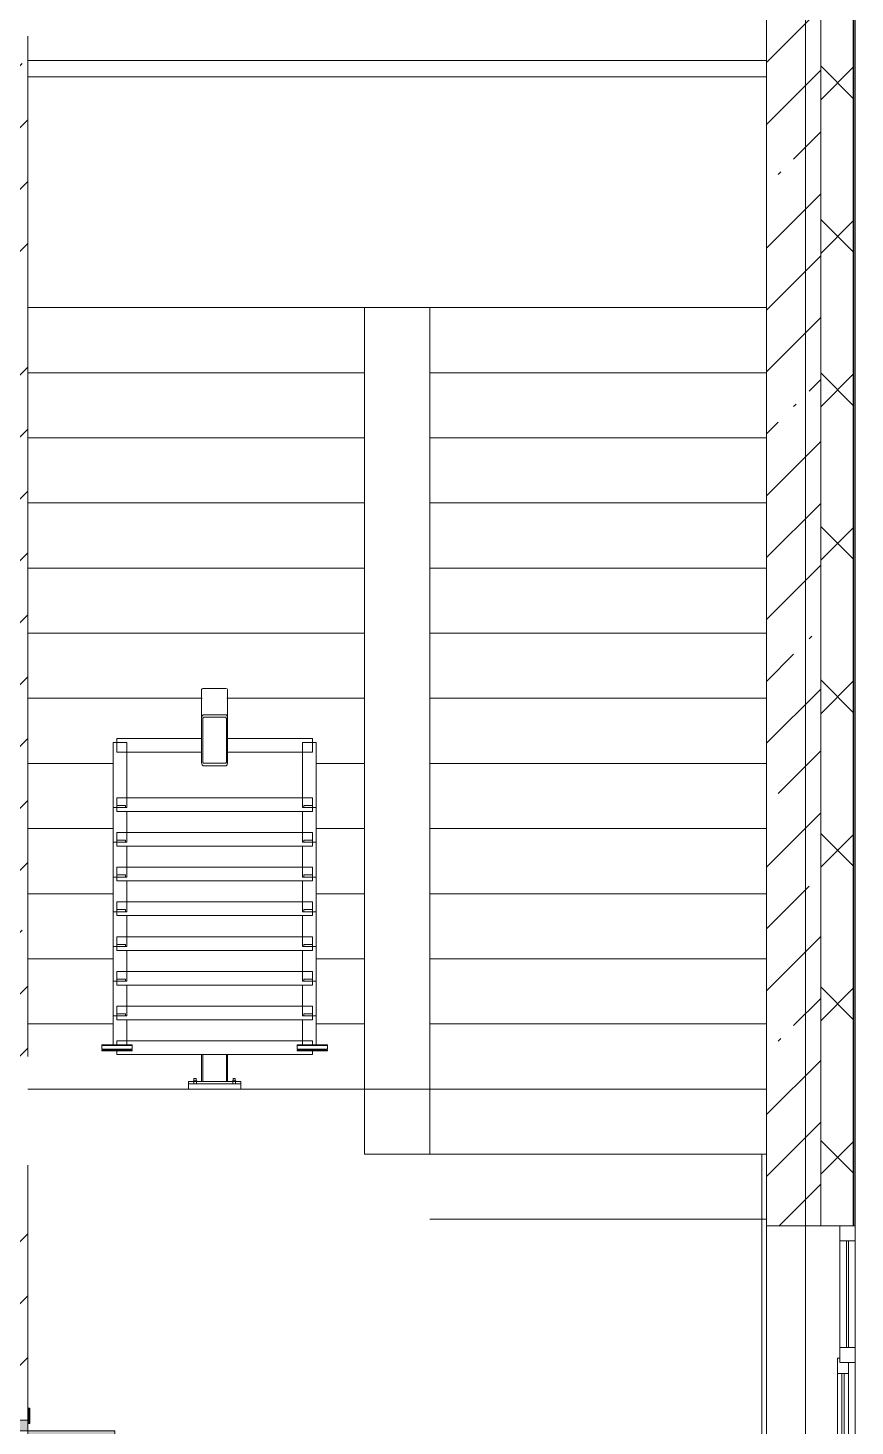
# Model space of a CAD drawing. Header units: millimetres. Extents: x 36059 to 234328, y -8553 to 29000.
# Drawn here: x 228748 to 232556, y 12198 to 18638 of the extents above; entities that cross this region are included whole.
import ezdxf

# ---------------------------------------------------------------- set-up
doc = ezdxf.new("R2010")
doc.units = ezdxf.units.MM
doc.linetypes.add('200_ШТРИХ__ш1_п0_6_', pattern=[800, 500, -300])
for name, color, linetype, lineweight in [('A-DETL-MBND-1', 7, '200_ШТРИХ__ш1_п0_6_', 9), ('A-GENM', 7, 'Continuous', 5), ('A-GLAZ-2', 7, 'Continuous', 5), ('A-WALL', 7, 'Continuous', 9), ('A-WALL-3', 7, 'Continuous', 5), ('I-WALL-4', 7, 'Continuous', 5), ('S-STRS', 7, 'Continuous', 5), ('Оси', 7, 'Continuous', 9)]:
    doc.layers.add(name, color=color, linetype=linetype, lineweight=lineweight)
for name, color, linetype, lineweight, true_color in [('A-DOOR-1', 7, 'Continuous', 5, 0xaaaaaa), ('A-DOOR-2', 7, 'Continuous', 5, 0xe2e2e2), ('A-DOOR-FRAM-1', 7, 'Continuous', 5, 0xe2e2e2), ('A-DOOR-FRAM-2', 7, 'Continuous', 5, 0xaaaaaa), ('A-FLOR-2', 7, 'Continuous', 5, 0xaaaaaa)]:
    doc.layers.add(name, color=color, linetype=linetype, lineweight=lineweight, true_color=true_color)
pattern_1 = [(45, (107317.9, 0), (-285.1231, 285.1231), []), (45, (107603, 0), (-285.1231, 285.1231), [504.031, -100.806, 16.764, -84.042])]

# ---------------------------------------------------------------- blocks, each defined once
blk = doc.blocks.new('110_Дверь_СКБ_2Ст - Д-1_л_Лестничная клетка EIS60 2-32142534-3_10_2_птичка')
at = {"layer": 'A-DOOR-2'}
for points in [[(612.5, 110), (662.5, 110), (662.5, 1010), (612.5, 1010), (612.5, 603.3)], [(-587.5, 110), (-587.5, 510), (-637.5, 510), (-637.5, 110)], [(712.5, -110), (712.5, 30), (697.5, 24.8), (697.5, -110)]]:
    blk.add_hatch(color=256, dxfattribs=at).paths.add_polyline_path(points)
h = blk.add_hatch(color=256, dxfattribs=at)
h.paths.add_polyline_path([(652.5, 30), (712.5, 30), (712.5, 110), (662.5, 110), (662.5, 60), (652.5, 60)])
h.paths.add_polyline_path([(-687.5, 30), (-627.5, 30), (-627.5, 60), (-637.5, 60), (-637.5, 110), (-687.5, 110)])
at = {"layer": 'A-DOOR-FRAM-1'}
for points in [[(-672.5, 110), (-672.5, 118), (-742.5, 118), (-742.5, 110)], [(767.5, 110), (767.5, 118), (697.5, 118), (697.5, 110)], [(-672.5, -110), (-672.5, 30), (-687.5, 24.8), (-687.5, -110)], [(-672.5, -118), (-672.5, -110), (-742.5, -110), (-742.5, -118)], [(767.5, -118), (767.5, -110), (697.5, -110), (697.5, -118)]]:
    blk.add_hatch(color=256, dxfattribs=at).paths.add_polyline_path(points)
at = {"layer": 'A-DOOR-1'}
for p, q in [((662.5, 1010), (612.5, 1010)), ((612.5, 1010), (612.5, 110)), ((662.5, 110), (662.5, 1010)), ((-637.5, 510), (-637.5, 110)), ((-587.5, 510), (-637.5, 510)), ((-587.5, 110), (-587.5, 510)), ((-637.5, 110), (-587.5, 110)), ((612.5, 110), (662.5, 110))]:
    blk.add_line(p, q, dxfattribs=at)
for centre, radius, start, end in [((662.5, 110), 900, 90, 180), ((-637.5, 110), 400, 360, 90)]:
    blk.add_arc(centre, radius, start, end, dxfattribs=at)
at = {"layer": 'A-DOOR-FRAM-2'}
for p, q in [((-672.5, 118), (-742.5, 118)), ((-742.5, 118), (-742.5, 110)), ((-742.5, 110), (-672.5, 110)), ((-637.5, 110), (-687.5, 110)), ((-687.5, 110), (-687.5, 30)), ((-672.5, 110), (-672.5, 118)), ((-637.5, 60), (-637.5, 110)), ((662.5, 110), (662.5, 60)), ((712.5, 110), (662.5, 110)), ((767.5, 118), (697.5, 118)), ((697.5, 118), (697.5, 110)), ((697.5, 110), (767.5, 110)), ((712.5, 30), (712.5, 110)), ((767.5, 110), (767.5, 118)), ((-687.5, 30), (-627.5, 30)), ((-672.5, 30), (-687.5, 30)), ((-687.5, 30), (-687.5, -110)), ((-672.5, -110), (-672.5, 30)), ((-627.5, 60), (-637.5, 60)), ((-627.5, 30), (-627.5, 60)), ((662.5, 60), (652.5, 60)), ((652.5, 60), (652.5, 30)), ((652.5, 30), (712.5, 30)), ((712.5, 30), (697.5, 30)), ((697.5, 30), (697.5, -110)), ((712.5, -110), (712.5, 30)), ((-672.5, -110), (-742.5, -110)), ((-742.5, -110), (-742.5, -118)), ((-742.5, -118), (-672.5, -118)), ((-687.5, -110), (-672.5, -110)), ((-672.5, -118), (-672.5, -110)), ((697.5, -110), (712.5, -110)), ((767.5, -110), (697.5, -110)), ((697.5, -110), (697.5, -118)), ((697.5, -118), (767.5, -118)), ((767.5, -118), (767.5, -110))]:
    blk.add_line(p, q, dxfattribs=at)
blk = doc.blocks.new('120_Окно_СКБ_2Ст_Фрамуга сверху - 120_Окно_СКБ_2Ст_2300х2500_h_ ДОО 2-24160916-3_10_2_птичка')
at = {"layer": 'A-GLAZ-2'}
for p, q in [((-1150, 13), (-1150, 83)), ((-1150, 83), (-1080, 83)), ((1150, 83), (-1150, 83)), ((-1080, 83), (-1080, 13)), ((-1080, 83), (1080, 83)), ((-590, 13), (-590, 83)), ((-590, 83), (-520, 83)), ((-520, 83), (-520, 13)), ((1080, 13), (1080, 83)), ((1080, 83), (1150, 83)), ((1150, 83), (1150, 13)), ((-1080, 13), (-1150, 13)), ((-1150, 13), (-540, 13)), ((-590, 53), (-1080, 53)), ((-590, 43), (-1080, 43)), ((-1080, 13), (-540, 13)), ((-520, 13), (-590, 13)), ((-520, 13), (-540, 13)), ((-540, 13), (-540, 3)), ((-540, 3), (1100, 3)), ((1100, 3), (-540, 3)), ((1080, 53), (-520, 53)), ((-520, 53), (-520, 13)), ((-470, 3), (-470, 53)), ((-470, 33), (1030, 33)), ((1030, 23), (-470, 23)), ((1030, 3), (1030, 53)), ((1080, 13), (1080, 53)), ((1150, 13), (1080, 13)), ((1100, 13), (1080, 13)), ((1100, 13), (1150, 13)), ((1100, 3), (1100, 13))]:
    blk.add_line(p, q, dxfattribs=at)
blk = doc.blocks.new('Анкер клиновой - Анкер клиновой МКТ В 10-10-16_85-22193208-3_10_2_птичка')
at = {"layer": 'A-DETL-MBND-1'}
for p, q in [((122191.4, 13788), (122191.4, 13784)), ((122207.4, 13788), (122191.4, 13788)), ((122191.4, 13788), (122207.4, 13788)), ((122194.4, 13798), (122194.4, 13784)), ((122204.4, 13798), (122194.4, 13798)), ((122194.4, 13798), (122204.4, 13798)), ((122204.4, 13784), (122204.4, 13798)), ((122207.4, 13784), (122207.4, 13788))]:
    blk.add_line(p, q, dxfattribs=at)
blk = doc.blocks.new('ОМ_Полоса_Трапеция прямоугольная_Прокат_ГОСТ 103-2006 - ОМ_Полоса_Трапеция прямоугольная_Прокат_ГОСТ 103-2006-21111644-3_10_2_птичка')
at = {"layer": 'A-GENM'}
for p, q in [((122699.4, 15046.5), (122699.4, 15056.5)), ((122699.4, 15056.5), (122739.4, 15056.5)), ((122739.4, 15046.5), (122699.4, 15046.5)), ((122739.4, 15056.5), (122739.4, 15046.5))]:
    blk.add_line(p, q, dxfattribs=at)
blk = doc.blocks.new('ОМ_Полоса_Трапеция прямоугольная_Прокат_ГОСТ 103-2006 - ОМ_Полоса_Трапеция прямоугольная_Прокат_ГОСТ 103-2006-V122-3_10_2_птичка')
at = {"layer": 'A-GENM'}
for p, q in [((122699.4, 14416.5), (122699.4, 14406.5)), ((122739.4, 14416.5), (122699.4, 14416.5)), ((122699.4, 14406.5), (122739.4, 14406.5)), ((122739.4, 14406.5), (122739.4, 14416.5))]:
    blk.add_line(p, q, dxfattribs=at)
blk = doc.blocks.new('ОМ_Полоса_Трапеция прямоугольная_Прокат_ГОСТ 103-2006 - ОМ_Полоса_Трапеция прямоугольная_Прокат_ГОСТ 103-2006-V123-3_10_2_птичка')
at = {"layer": 'A-GENM'}
for p, q in [((122699.4, 14256.5), (122699.4, 14246.5)), ((122739.4, 14256.5), (122699.4, 14256.5)), ((122699.4, 14246.5), (122739.4, 14246.5)), ((122739.4, 14246.5), (122739.4, 14256.5))]:
    blk.add_line(p, q, dxfattribs=at)
blk = doc.blocks.new('ОМ_Полоса_Трапеция прямоугольная_Прокат_ГОСТ 103-2006 - ОМ_Полоса_Трапеция прямоугольная_Прокат_ГОСТ 103-2006-V124-3_10_2_птичка')
at = {"layer": 'A-GENM'}
for p, q in [((122699.4, 14096.5), (122699.4, 14086.5)), ((122739.4, 14096.5), (122699.4, 14096.5)), ((122699.4, 14086.5), (122739.4, 14086.5)), ((122739.4, 14086.5), (122739.4, 14096.5))]:
    blk.add_line(p, q, dxfattribs=at)
blk = doc.blocks.new('ОМ_Полоса_Прокат_ГОСТ 103-2006 - ОМ_Полоса_Прокат_ГОСТ 103-2006-22193251-3_10_2_птичка')
at = {"layer": 'A-GENM'}
for p, q in [((122809.4, 13929.5), (122669.4, 13929.5)), ((122669.4, 13929.5), (122669.4, 13926.5)), ((122669.4, 13926.5), (122809.4, 13926.5)), ((122809.4, 13926.5), (122809.4, 13929.5))]:
    blk.add_line(p, q, dxfattribs=at)
blk = doc.blocks.new('ОМ_Полоса_Прокат_ГОСТ 103-2006 - ОМ_Полоса_Прокат_ГОСТ 103-2006-22193252-3_10_2_птичка')
at = {"layer": 'A-GENM'}
for p, q in [((122669.4, 13954.2), (122669.4, 13950.8)), ((122809.4, 13954.2), (122669.4, 13954.2)), ((122669.4, 13950.8), (122809.4, 13950.8)), ((122669.4, 13933.9), (122669.4, 13950.8)), ((122809.4, 13933.9), (122669.4, 13933.9)), ((122809.4, 13950.8), (122809.4, 13954.2)), ((122809.4, 13950.8), (122809.4, 13933.9))]:
    blk.add_line(p, q, dxfattribs=at)
blk = doc.blocks.new('ОМ_Полоса_Трапеция прямоугольная_Прокат_ГОСТ 103-2006 - ОМ_Полоса_Трапеция прямоугольная_Прокат_ГОСТ 103-2006-21111686-3_10_2_птичка')
at = {"layer": 'A-GENM'}
for p, q in [((121839.4, 15056.5), (121879.4, 15056.5)), ((121839.4, 15046.5), (121839.4, 15056.5)), ((121879.4, 15046.5), (121839.4, 15046.5)), ((121879.4, 15056.5), (121879.4, 15046.5))]:
    blk.add_line(p, q, dxfattribs=at)
blk = doc.blocks.new('ОМ_Полоса_Трапеция прямоугольная_Прокат_ГОСТ 103-2006 - ОМ_Полоса_Трапеция прямоугольная_Прокат_ГОСТ 103-2006-V125-3_10_2_птичка')
at = {"layer": 'A-GENM'}
for p, q in [((121879.4, 14416.5), (121839.4, 14416.5)), ((121839.4, 14416.5), (121839.4, 14406.5)), ((121839.4, 14406.5), (121879.4, 14406.5)), ((121879.4, 14406.5), (121879.4, 14416.5))]:
    blk.add_line(p, q, dxfattribs=at)
blk = doc.blocks.new('ОМ_Полоса_Трапеция прямоугольная_Прокат_ГОСТ 103-2006 - ОМ_Полоса_Трапеция прямоугольная_Прокат_ГОСТ 103-2006-V126-3_10_2_птичка')
at = {"layer": 'A-GENM'}
for p, q in [((121879.4, 14256.5), (121839.4, 14256.5)), ((121839.4, 14256.5), (121839.4, 14246.5)), ((121839.4, 14246.5), (121879.4, 14246.5)), ((121879.4, 14246.5), (121879.4, 14256.5))]:
    blk.add_line(p, q, dxfattribs=at)
blk = doc.blocks.new('ОМ_Полоса_Трапеция прямоугольная_Прокат_ГОСТ 103-2006 - ОМ_Полоса_Трапеция прямоугольная_Прокат_ГОСТ 103-2006-V127-3_10_2_птичка')
at = {"layer": 'A-GENM'}
for p, q in [((121879.4, 14096.5), (121839.4, 14096.5)), ((121839.4, 14096.5), (121839.4, 14086.5)), ((121839.4, 14086.5), (121879.4, 14086.5)), ((121879.4, 14086.5), (121879.4, 14096.5))]:
    blk.add_line(p, q, dxfattribs=at)
blk = doc.blocks.new('ОМ_Полоса_Прокат_ГОСТ 103-2006 - ОМ_Полоса_Прокат_ГОСТ 103-2006-22193295-3_10_2_птичка')
at = {"layer": 'A-GENM'}
for p, q in [((121909.4, 13929.5), (121769.4, 13929.5)), ((121769.4, 13929.5), (121769.4, 13926.5)), ((121769.4, 13926.5), (121909.4, 13926.5)), ((121909.4, 13926.5), (121909.4, 13929.5))]:
    blk.add_line(p, q, dxfattribs=at)
blk = doc.blocks.new('ОМ_Полоса_Прокат_ГОСТ 103-2006 - ОМ_Полоса_Прокат_ГОСТ 103-2006-22193296-3_10_2_птичка')
at = {"layer": 'A-GENM'}
for p, q in [((121909.4, 13954.2), (121769.4, 13954.2)), ((121769.4, 13954.2), (121769.4, 13950.8)), ((121769.4, 13950.8), (121909.4, 13950.8)), ((121769.4, 13933.9), (121769.4, 13950.8)), ((121909.4, 13933.9), (121769.4, 13933.9)), ((121909.4, 13950.8), (121909.4, 13954.2)), ((121909.4, 13950.8), (121909.4, 13933.9))]:
    blk.add_line(p, q, dxfattribs=at)
blk = doc.blocks.new('ОМ_Нижняя опорная пятка1 - ОМ_Нижняя опорная пятка-21111576-3_10_2_птичка')
at = {"layer": 'A-DETL-MBND-1'}
for p, q in [((-96, -10), (-96, 0)), ((-84, -10), (-84, 0)), ((84, -10), (84, 0)), ((96, -10), (96, 0))]:
    blk.add_line(p, q, dxfattribs=at)
blk = doc.blocks.new('ОМ_Труба_ГОСТ 8639-82 - ОМ_Труба_ГОСТ 8639-82-21111694-3_10_2_птичка')
at = {"layer": 'A-GENM'}
for p, q in [((122229.4, 15590.5), (122229.4, 15456.5)), ((122238.4, 15595.1), (122340.4, 15595.1)), ((122349.4, 15456.5), (122349.4, 15590.5)), ((122238.4, 15474.2), (122340.4, 15474.2)), ((122340.4, 15462.4), (122238.4, 15462.4)), ((122229.4, 15256.4), (122229.4, 15456.5)), ((122235.4, 15456.5), (122235.4, 15256.4)), ((122343.4, 15256.4), (122343.4, 15456.5)), ((122349.4, 15456.5), (122349.4, 15256.4)), ((122238.4, 15250.5), (122340.4, 15250.5)), ((122340.4, 15238.8), (122238.4, 15238.8))]:
    blk.add_line(p, q, dxfattribs=at)
at = {"layer": 'A-GENM', "flags": 128}
for points in [[(122229.4, 15456.5), (122229.6, 15460), (122230.1, 15463.3), (122231, 15466.3), (122232.1, 15469), (122233.4, 15471.2), (122235, 15472.8), (122236.7, 15473.8), (122238.4, 15474.2)], [(122238.4, 15462.4), (122237.9, 15462.3), (122237.3, 15461.9), (122236.8, 15461.4), (122236.3, 15460.7), (122235.9, 15459.8), (122235.7, 15458.8), (122235.5, 15457.7), (122235.4, 15456.5)], [(122340.4, 15474.2), (122342.2, 15473.8), (122343.9, 15472.8), (122345.4, 15471.2), (122346.8, 15469), (122347.9, 15466.3), (122348.8, 15463.3), (122349.3, 15460), (122349.4, 15456.5)], [(122343.4, 15456.5), (122343.4, 15457.7), (122343.2, 15458.8), (122342.9, 15459.8), (122342.6, 15460.7), (122342.1, 15461.4), (122341.6, 15461.9), (122341, 15462.3), (122340.4, 15462.4)], [(122238.4, 15238.8), (122236.7, 15239.1), (122235, 15240.1), (122233.4, 15241.8), (122232.1, 15243.9), (122231, 15246.6), (122230.1, 15249.7), (122229.6, 15253), (122229.4, 15256.4)], [(122235.4, 15256.4), (122235.5, 15255.3), (122235.7, 15254.2), (122235.9, 15253.2), (122236.3, 15252.3), (122236.8, 15251.5), (122237.3, 15251), (122237.9, 15250.7), (122238.4, 15250.5)], [(122349.4, 15256.4), (122349.3, 15253), (122348.8, 15249.7), (122347.9, 15246.6), (122346.8, 15243.9), (122345.4, 15241.8), (122343.9, 15240.1), (122342.2, 15239.1), (122340.4, 15238.8)], [(122340.4, 15250.5), (122341, 15250.7), (122341.6, 15251), (122342.1, 15251.5), (122342.6, 15252.3), (122342.9, 15253.2), (122343.2, 15254.2), (122343.4, 15255.3), (122343.4, 15256.4)]]:
    blk.add_lwpolyline(points, dxfattribs=at)
at = {"layer": 'A-GENM'}
for centre, major_axis, start_param, end_param in [((122238.4, 15590.5), (9, 0), 1.570796, 3.141593), ((122340.4, 15590.5), (9, 0), 0, 1.570796), ((122238.4, 15538.5), (9, 0), 3.141593, 3.665191), ((122340.4, 15538.5), (-9, 0), 2.617994, 3.141593)]:
    blk.add_ellipse(centre, major_axis=major_axis, ratio=0.509802, start_param=start_param, end_param=end_param, dxfattribs=at)
blk = doc.blocks.new('ОМ_Уголок_ГОСТ 8509-93 - ОМ_Уголок_ГОСТ 8509-93-22194532-3_10_2_птичка')
at = {"layer": 'A-GENM'}
for p, q in [((0, 45.2), (0, -17.8)), ((390, 45.2), (0, 45.2)), ((900, 45.2), (510, 45.2)), ((900, -17.8), (900, 45.2)), ((0, -17.8), (390, -17.8)), ((510, -17.8), (900, -17.8))]:
    blk.add_line(p, q, dxfattribs=at)
blk = doc.blocks.new('ОМ_Уголок_ГОСТ 8509-93 - ОМ_Уголок_ГОСТ 8509-93-V128-3_10_2_птичка')
at = {"layer": 'A-GENM'}
for p, q in [((0, 45.2), (0, -17.8)), ((900, 45.2), (0, 45.2)), ((900, -17.8), (900, 45.2)), ((0, -17.8), (900, -17.8))]:
    blk.add_line(p, q, dxfattribs=at)
blk = doc.blocks.new('ОМ_Уголок_ГОСТ 8509-93 - ОМ_Уголок_ГОСТ 8509-93-22194533-3_10_2_птичка')
at = {"layer": 'A-GENM'}
for p, q in [((0, 45.2), (0, -17.8)), ((300, 45.2), (0, 45.2)), ((300, -17.8), (300, 45.2)), ((0, -17.8), (300, -17.8))]:
    blk.add_line(p, q, dxfattribs=at)
blk = doc.blocks.new('ОМ_Уголок_ГОСТ 8509-93 - ОМ_Уголок_ГОСТ 8509-93-V129-3_10_2_птичка')
at = {"layer": 'A-GENM'}
for p, q in [((0, 45.2), (0, -17.8)), ((142.2, 45.2), (0, 45.2)), ((0, -17.8), (160, -17.8))]:
    blk.add_line(p, q, dxfattribs=at)
blk = doc.blocks.new('ОМ_Уголок_ГОСТ 8509-93 - ОМ_Уголок_ГОСТ 8509-93-V130-3_10_2_птичка')
at = {"layer": 'A-GENM'}
for p, q in [((300, 45.2), (157.8, 45.2)), ((300, -17.8), (300, 45.2)), ((140, -17.8), (300, -17.8))]:
    blk.add_line(p, q, dxfattribs=at)
blk = doc.blocks.new('ОМ_Уголок_ГОСТ 8509-93 - ОМ_Уголок_ГОСТ 8509-93-V131-3_10_2_птичка')
at = {"layer": 'A-GENM'}
for p, q in [((0, 45.2), (0, 27.8)), ((900, 45.2), (0, 45.2)), ((0, 7.4), (0, -17.8)), ((900, 27.8), (900, 45.2)), ((900, -17.8), (900, 7.4)), ((0, -17.8), (900, -17.8))]:
    blk.add_line(p, q, dxfattribs=at)
blk = doc.blocks.new('ОМ_Уголок_ГОСТ 8509-93 - ОМ_Уголок_ГОСТ 8509-93-V132-3_10_2_птичка')
at = {"layer": 'A-GENM'}
for p, q in [((0, 45.2), (0, -17.8)), ((7.4, 45.2), (0, 45.2)), ((142.2, 45.2), (27.8, 45.2)), ((0, -17.8), (7.4, -17.8)), ((27.8, -17.8), (160, -17.8))]:
    blk.add_line(p, q, dxfattribs=at)
blk = doc.blocks.new('ОМ_Уголок_ГОСТ 8509-93 - ОМ_Уголок_ГОСТ 8509-93-V133-3_10_2_птичка')
at = {"layer": 'A-GENM'}
for p, q in [((272.2, 45.2), (157.8, 45.2)), ((300, 45.2), (292.6, 45.2)), ((300, -17.8), (300, 45.2)), ((140, -17.8), (272.2, -17.8)), ((292.6, -17.8), (300, -17.8))]:
    blk.add_line(p, q, dxfattribs=at)
blk = doc.blocks.new('ОМ_Труба_ГОСТ 8639-82 - ОМ_Труба_ГОСТ 8639-82-21111710-3_10_2_птичка')
at = {"layer": 'A-DETL-MBND-1'}
for p, q in [((122229.4, 13908.7), (122229.4, 13784)), ((122235.4, 13908.7), (122235.4, 13784)), ((122343.4, 13908.7), (122343.4, 13784)), ((122349.4, 13784), (122349.4, 13908.7))]:
    blk.add_line(p, q, dxfattribs=at)
blk = doc.blocks.new('ОМ_Уголок_ГОСТ 8510-86 - ОМ_Уголок_ГОСТ 8510-86-21111720-3_10_2_птичка')
at = {"layer": 'A-DETL-MBND-1'}
for p, q in [((0, 34), (0, 0)), ((0, 10), (240, 10)), ((0, 0), (240, 0)), ((240, 0), (240, 34))]:
    blk.add_line(p, q, dxfattribs=at)
blk = doc.blocks.new('Зашивка приборов отопления41 - Зашивка приборов отопления-33325756-3_10_2_птичка')
at = {"layer": 'A-WALL-3'}
for p, q in [((121290.8, 18669.6), (124690.8, 18669.6)), ((124690.8, 18669.6), (121290.8, 18669.6)), ((121290.8, 18594.6), (124690.8, 18594.6))]:
    blk.add_line(p, q, dxfattribs=at)

msp = doc.modelspace()

# ---------------------------------------------------------------- hatches: boundary and pattern name
at = {"layer": 'A-WALL-3'}
h = msp.add_hatch(dxfattribs=at)
h.set_pattern_fill('FP_109', color=256, style=0, pattern_type=2)
h.set_pattern_definition([(45, (107317.9, 0), (-353.5534, 353.5534), []), (135, (107317.9, 0), (-353.5534, -353.5534), [])])
h.paths.add_polyline_path([(232397.9, -250), (232547.9, -250), (232547.9, 7700), (232397.9, 7700), (232397.9, -100)])
h.paths.add_polyline_path([(232547.9, 8900), (232547.9, 10820), (232397.9, 10820), (232397.9, 8900)])
h.paths.add_polyline_path([(232547.9, 13120), (232547.9, 21400), (232397.9, 21400), (232397.9, 13120)])
at = {"layer": 'I-WALL-4'}
h = msp.add_hatch(dxfattribs=at)
h.set_pattern_fill('FP_105', color=256, style=0, pattern_type=2)
h.set_pattern_definition(pattern_1)
h.paths.add_polyline_path([(232147.9, 10600), (232397.9, 10600), (232397.9, 10820), (232147.9, 10820), (232147.9, 10642.6)])
h.paths.add_polyline_path([(232397.9, 13120), (232397.9, 21400), (232147.9, 21400), (232147.9, 13120)])
h = msp.add_hatch(dxfattribs=at)
h.set_pattern_fill('FP_105', color=256, style=0, pattern_type=2)
h.set_pattern_definition(pattern_1)
h.paths.add_polyline_path([(228527.9, 10380), (228747.9, 10380), (228747.9, 10825), (228527.9, 10825), (228527.9, 10400)])
h.paths.add_polyline_path([(228697.9, 12225), (228747.9, 12225), (228747.9, 13400), (228527.9, 13400), (228527.9, 12225), (228667.9, 12225)])
h.paths.add_polyline_path([(228527.9, 13900), (228747.9, 13900), (228747.9, 18600), (228527.9, 18600), (228527.9, 14691.7)])
h.paths.add_polyline_path([(228747.5, 19100), (228747.9, 19100), (228747.9, 19110), (228527.9, 19110), (228527.9, 19100)])

# ---------------------------------------------------------------- linework, layer by layer
at = {"layer": 'A-FLOR-2'}
for p, q in [((230597.9, 13750), (228747.9, 13750)), ((230297.9, 13450), (230297.9, 13750)), ((230597.9, 13450), (230597.9, 13750)), ((232126.9, 13450), (230297.9, 13450)), ((232126.9, 10600), (232126.9, 13450)), ((232147.9, 13150), (232126.9, 13150))]:
    msp.add_line(p, q, dxfattribs=at)
at = {"layer": 'A-WALL'}
for p, q in [((232547.9, 13120), (232547.9, 21550)), ((232550.9, 13120), (232550.9, 21553)), ((232397.9, 21400), (232397.9, 13120)), ((232397.9, 13120), (232397.9, 21400))]:
    msp.add_line(p, q, dxfattribs=at)
at = {"layer": 'A-WALL-3'}
for p, q in [((232555.9, 7700), (232555.9, 21558)), ((232397.9, 13120), (232555.9, 13120))]:
    msp.add_line(p, q, dxfattribs=at)
at = {"layer": 'I-WALL-4'}
for p, q in [((232147.9, 18850), (232147.9, 10600)), ((228747.9, 13900), (228747.9, 18600)), ((228747.9, 12280), (228747.9, 13400)), ((232147.9, 13120), (232397.9, 13120))]:
    msp.add_line(p, q, dxfattribs=at)
at = {"layer": 'S-STRS'}
for p, q in [((228747.9, 17350), (230297.9, 17350)), ((228747.9, 17350), (230297.9, 17350)), ((230297.9, 17350), (230597.9, 17350)), ((230297.9, 17050), (230297.9, 17350)), ((232147.9, 17350), (230597.9, 17350)), ((230597.9, 17350), (230597.9, 17050)), ((232147.9, 17350), (230597.9, 17350)), ((228747.9, 17050), (230297.9, 17050)), ((228747.9, 17050), (230297.9, 17050)), ((230297.9, 16750), (230297.9, 17050)), ((230597.9, 17050), (230597.9, 16750)), ((232147.9, 17050), (230597.9, 17050)), ((232147.9, 17050), (230597.9, 17050)), ((228747.9, 16750), (230297.9, 16750)), ((228747.9, 16750), (230297.9, 16750)), ((230297.9, 16450), (230297.9, 16750)), ((230597.9, 16750), (230597.9, 16450)), ((232147.9, 16750), (230597.9, 16750)), ((232147.9, 16750), (230597.9, 16750)), ((228747.9, 16450), (230297.9, 16450)), ((228747.9, 16450), (230297.9, 16450)), ((230297.9, 16150), (230297.9, 16450)), ((230597.9, 16450), (230597.9, 16150)), ((232147.9, 16450), (230597.9, 16450)), ((232147.9, 16450), (230597.9, 16450)), ((228747.9, 16150), (230297.9, 16150)), ((228747.9, 16150), (230297.9, 16150)), ((230297.9, 15850), (230297.9, 16150)), ((230597.9, 16150), (230597.9, 15850)), ((232147.9, 16150), (230597.9, 16150)), ((232147.9, 16150), (230597.9, 16150)), ((228747.9, 15850), (230297.9, 15850)), ((228747.9, 15850), (230297.9, 15850)), ((230297.9, 15550), (230297.9, 15850)), ((230597.9, 15850), (230597.9, 15550)), ((232147.9, 15850), (230597.9, 15850)), ((232147.9, 15850), (230597.9, 15850)), ((228747.9, 15550), (229550.5, 15550)), ((228747.9, 15550), (229550.5, 15550)), ((229664.2, 15550), (230297.9, 15550)), ((229664.2, 15550), (230297.9, 15550)), ((230297.9, 15250), (230297.9, 15550)), ((230597.9, 15550), (230597.9, 15250)), ((232147.9, 15550), (230597.9, 15550)), ((232147.9, 15550), (230597.9, 15550)), ((228747.9, 15250), (229139.5, 15250)), ((228747.9, 15250), (229139.5, 15250)), ((230075.1, 15250), (230297.9, 15250)), ((230075.1, 15250), (230297.9, 15250)), ((230297.9, 14950), (230297.9, 15250)), ((230597.9, 15250), (230597.9, 14950)), ((232147.9, 15250), (230597.9, 15250)), ((232147.9, 15250), (230597.9, 15250)), ((228747.9, 14950), (229139.5, 14950)), ((228747.9, 14950), (229139.5, 14950)), ((230075.1, 14950), (230297.9, 14950)), ((230075.1, 14950), (230297.9, 14950)), ((230297.9, 14650), (230297.9, 14950)), ((230597.9, 14950), (230597.9, 14650)), ((232147.9, 14950), (230597.9, 14950)), ((232147.9, 14950), (230597.9, 14950)), ((228747.9, 14650), (229139.5, 14650)), ((228747.9, 14650), (229139.5, 14650)), ((230075.1, 14650), (230297.9, 14650)), ((230075.1, 14650), (230297.9, 14650)), ((230297.9, 14350), (230297.9, 14650)), ((230597.9, 14650), (230597.9, 14350)), ((232147.9, 14650), (230597.9, 14650)), ((232147.9, 14650), (230597.9, 14650)), ((228747.9, 14350), (229139.5, 14350)), ((228747.9, 14350), (229139.5, 14350)), ((230075.1, 14350), (230297.9, 14350)), ((230075.1, 14350), (230297.9, 14350)), ((230297.9, 14050), (230297.9, 14350)), ((230597.9, 14350), (230597.9, 14050)), ((232147.9, 14350), (230597.9, 14350)), ((232147.9, 14350), (230597.9, 14350)), ((228747.9, 14050), (229139.5, 14050)), ((228747.9, 14050), (229139.5, 14050)), ((230075.1, 14050), (230297.9, 14050)), ((230075.1, 14050), (230297.9, 14050)), ((230297.9, 13750), (230297.9, 14050)), ((230597.9, 14050), (230597.9, 13750)), ((232147.9, 14050), (230597.9, 14050)), ((232147.9, 14050), (230597.9, 14050)), ((232147.9, 13750), (230597.9, 13750)), ((232147.9, 13750), (230597.9, 13750)), ((232147.9, 13450), (232126.9, 13450)), ((232147.9, 13450), (232126.9, 13450)), ((232147.9, 13150), (230597.9, 13150))]:
    msp.add_line(p, q, dxfattribs=at)
at = {"layer": 'Оси'}
msp.add_line((232327.9, 10029.8), (232327.9, 21915.1), dxfattribs=at)

# ---------------------------------------------------------------- block references
at = {"layer": 'A-DETL-MBND-1'}
for name, p in [('ОМ_Труба_ГОСТ 8639-82 - ОМ_Труба_ГОСТ 8639-82-21111710-3_10_2_птичка', (107317.9, 0)), ('Анкер клиновой - Анкер клиновой МКТ В 10-10-16_85-22193208-3_10_2_птичка', (107317.9, 0)), ('ОМ_Нижняя опорная пятка1 - ОМ_Нижняя опорная пятка-21111576-3_10_2_птичка', (229607.3, 13784)), ('Анкер клиновой - Анкер клиновой МКТ В 10-10-16_85-22193208-3_10_2_птичка', (107497.9, 0))]:
    msp.add_blockref(name, p, dxfattribs=at)
at = {"layer": 'A-DETL-MBND-1', "extrusion": (0, 0, -1), "rotation": 180}
msp.add_blockref('ОМ_Уголок_ГОСТ 8510-86 - ОМ_Уголок_ГОСТ 8510-86-21111720-3_10_2_птичка', (-229487.3, 13784), dxfattribs=at)
at = {"layer": 'A-DOOR-1', "rotation": 269.9999999999998}
msp.add_blockref('110_Дверь_СКБ_2Ст - Д-1_л_Лестничная клетка EIS60 2-32142534-3_10_2_птичка', (228637.9, 11537.5), dxfattribs=at)
at = {"layer": 'A-GENM'}
for name, p in [('ОМ_Труба_ГОСТ 8639-82 - ОМ_Труба_ГОСТ 8639-82-21111694-3_10_2_птичка', (107317.9, 0)), ('ОМ_Полоса_Трапеция прямоугольная_Прокат_ГОСТ 103-2006 - ОМ_Полоса_Трапеция прямоугольная_Прокат_ГОСТ 103-2006-21111686-3_10_2_птичка', (107317.9, 0)), ('ОМ_Полоса_Трапеция прямоугольная_Прокат_ГОСТ 103-2006 - ОМ_Полоса_Трапеция прямоугольная_Прокат_ГОСТ 103-2006-21111644-3_10_2_птичка', (107317.9, 0)), ('ОМ_Полоса_Трапеция прямоугольная_Прокат_ГОСТ 103-2006 - ОМ_Полоса_Трапеция прямоугольная_Прокат_ГОСТ 103-2006-21111686-3_10_2_птичка', (107317.9, -160)), ('ОМ_Полоса_Трапеция прямоугольная_Прокат_ГОСТ 103-2006 - ОМ_Полоса_Трапеция прямоугольная_Прокат_ГОСТ 103-2006-21111644-3_10_2_птичка', (107317.9, -160)), ('ОМ_Полоса_Трапеция прямоугольная_Прокат_ГОСТ 103-2006 - ОМ_Полоса_Трапеция прямоугольная_Прокат_ГОСТ 103-2006-21111686-3_10_2_птичка', (107317.9, -320)), ('ОМ_Полоса_Трапеция прямоугольная_Прокат_ГОСТ 103-2006 - ОМ_Полоса_Трапеция прямоугольная_Прокат_ГОСТ 103-2006-21111644-3_10_2_птичка', (107317.9, -320)), ('ОМ_Полоса_Трапеция прямоугольная_Прокат_ГОСТ 103-2006 - ОМ_Полоса_Трапеция прямоугольная_Прокат_ГОСТ 103-2006-21111686-3_10_2_птичка', (107317.9, -480)), ('ОМ_Полоса_Трапеция прямоугольная_Прокат_ГОСТ 103-2006 - ОМ_Полоса_Трапеция прямоугольная_Прокат_ГОСТ 103-2006-21111644-3_10_2_птичка', (107317.9, -480)), ('ОМ_Полоса_Трапеция прямоугольная_Прокат_ГОСТ 103-2006 - ОМ_Полоса_Трапеция прямоугольная_Прокат_ГОСТ 103-2006-V125-3_10_2_птичка', (107317.9, 0)), ('ОМ_Полоса_Трапеция прямоугольная_Прокат_ГОСТ 103-2006 - ОМ_Полоса_Трапеция прямоугольная_Прокат_ГОСТ 103-2006-V122-3_10_2_птичка', (107317.9, 0)), ('ОМ_Полоса_Трапеция прямоугольная_Прокат_ГОСТ 103-2006 - ОМ_Полоса_Трапеция прямоугольная_Прокат_ГОСТ 103-2006-V126-3_10_2_птичка', (107317.9, 0)), ('ОМ_Полоса_Трапеция прямоугольная_Прокат_ГОСТ 103-2006 - ОМ_Полоса_Трапеция прямоугольная_Прокат_ГОСТ 103-2006-V123-3_10_2_птичка', (107317.9, 0)), ('ОМ_Полоса_Трапеция прямоугольная_Прокат_ГОСТ 103-2006 - ОМ_Полоса_Трапеция прямоугольная_Прокат_ГОСТ 103-2006-V127-3_10_2_птичка', (107317.9, 0)), ('ОМ_Полоса_Трапеция прямоугольная_Прокат_ГОСТ 103-2006 - ОМ_Полоса_Трапеция прямоугольная_Прокат_ГОСТ 103-2006-V124-3_10_2_птичка', (107317.9, 0)), ('ОМ_Полоса_Прокат_ГОСТ 103-2006 - ОМ_Полоса_Прокат_ГОСТ 103-2006-22193296-3_10_2_птичка', (107317.9, 0)), ('ОМ_Полоса_Прокат_ГОСТ 103-2006 - ОМ_Полоса_Прокат_ГОСТ 103-2006-22193295-3_10_2_птичка', (107317.9, 0)), ('ОМ_Полоса_Прокат_ГОСТ 103-2006 - ОМ_Полоса_Прокат_ГОСТ 103-2006-22193252-3_10_2_птичка', (107317.9, 0)), ('ОМ_Полоса_Прокат_ГОСТ 103-2006 - ОМ_Полоса_Прокат_ГОСТ 103-2006-22193251-3_10_2_птичка', (107317.9, 0))]:
    msp.add_blockref(name, p, dxfattribs=at)
at = {"layer": 'A-GENM', "extrusion": (0, 0, -1)}
for name, p, rotation in [('ОМ_Уголок_ГОСТ 8509-93 - ОМ_Уголок_ГОСТ 8509-93-22194533-3_10_2_птичка', (-229157.3, 15046.5), 90.00000000000064), ('ОМ_Уголок_ГОСТ 8509-93 - ОМ_Уголок_ГОСТ 8509-93-22194532-3_10_2_птичка', (-229157.3, 15346.5), 180), ('ОМ_Уголок_ГОСТ 8509-93 - ОМ_Уголок_ГОСТ 8509-93-22194533-3_10_2_птичка', (-230057.3, 15346.5), 270.0000000000008), ('ОМ_Уголок_ГОСТ 8509-93 - ОМ_Уголок_ГОСТ 8509-93-V129-3_10_2_птичка', (-229157.3, 14886.5), 90.00000000000064), ('ОМ_Уголок_ГОСТ 8509-93 - ОМ_Уголок_ГОСТ 8509-93-V130-3_10_2_птичка', (-230057.3, 15186.5), 270.0000000000008), ('ОМ_Уголок_ГОСТ 8509-93 - ОМ_Уголок_ГОСТ 8509-93-V129-3_10_2_птичка', (-229157.3, 14726.5), 90.00000000000064), ('ОМ_Уголок_ГОСТ 8509-93 - ОМ_Уголок_ГОСТ 8509-93-V130-3_10_2_птичка', (-230057.3, 15026.5), 270.0000000000008), ('ОМ_Уголок_ГОСТ 8509-93 - ОМ_Уголок_ГОСТ 8509-93-V129-3_10_2_птичка', (-229157.3, 14566.5), 90.00000000000064), ('ОМ_Уголок_ГОСТ 8509-93 - ОМ_Уголок_ГОСТ 8509-93-V130-3_10_2_птичка', (-230057.3, 14866.5), 270.0000000000008), ('ОМ_Уголок_ГОСТ 8509-93 - ОМ_Уголок_ГОСТ 8509-93-V129-3_10_2_птичка', (-229157.3, 14406.5), 90.00000000000064), ('ОМ_Уголок_ГОСТ 8509-93 - ОМ_Уголок_ГОСТ 8509-93-V130-3_10_2_птичка', (-230057.3, 14706.5), 270.0000000000008), ('ОМ_Уголок_ГОСТ 8509-93 - ОМ_Уголок_ГОСТ 8509-93-V129-3_10_2_птичка', (-229157.3, 14246.5), 90.00000000000064), ('ОМ_Уголок_ГОСТ 8509-93 - ОМ_Уголок_ГОСТ 8509-93-V130-3_10_2_птичка', (-230057.3, 14546.5), 270.0000000000008), ('ОМ_Уголок_ГОСТ 8509-93 - ОМ_Уголок_ГОСТ 8509-93-V129-3_10_2_птичка', (-229157.3, 14086.5), 90.00000000000064), ('ОМ_Уголок_ГОСТ 8509-93 - ОМ_Уголок_ГОСТ 8509-93-V130-3_10_2_птичка', (-230057.3, 14386.5), 270.0000000000008), ('ОМ_Уголок_ГОСТ 8509-93 - ОМ_Уголок_ГОСТ 8509-93-V132-3_10_2_птичка', (-229157.3, 13926.5), 90.00000000000064), ('ОМ_Уголок_ГОСТ 8509-93 - ОМ_Уголок_ГОСТ 8509-93-V133-3_10_2_птичка', (-230057.3, 14226.5), 270.0000000000008)]:
    msp.add_blockref(name, p, dxfattribs=dict(at, rotation=rotation))
for name, p in [('ОМ_Уголок_ГОСТ 8509-93 - ОМ_Уголок_ГОСТ 8509-93-V128-3_10_2_птичка', (-230057.3, 15046.5)), ('ОМ_Уголок_ГОСТ 8509-93 - ОМ_Уголок_ГОСТ 8509-93-V128-3_10_2_птичка', (-230057.3, 14886.5)), ('ОМ_Уголок_ГОСТ 8509-93 - ОМ_Уголок_ГОСТ 8509-93-V128-3_10_2_птичка', (-230057.3, 14726.5)), ('ОМ_Уголок_ГОСТ 8509-93 - ОМ_Уголок_ГОСТ 8509-93-V128-3_10_2_птичка', (-230057.3, 14566.5)), ('ОМ_Уголок_ГОСТ 8509-93 - ОМ_Уголок_ГОСТ 8509-93-V128-3_10_2_птичка', (-230057.3, 14406.5)), ('ОМ_Уголок_ГОСТ 8509-93 - ОМ_Уголок_ГОСТ 8509-93-V128-3_10_2_птичка', (-230057.3, 14246.5)), ('ОМ_Уголок_ГОСТ 8509-93 - ОМ_Уголок_ГОСТ 8509-93-V128-3_10_2_птичка', (-230057.3, 14086.5)), ('ОМ_Уголок_ГОСТ 8509-93 - ОМ_Уголок_ГОСТ 8509-93-V131-3_10_2_птичка', (-230057.3, 13926.5))]:
    msp.add_blockref(name, p, dxfattribs=at)
at = {"layer": 'A-GLAZ-2', "rotation": 269.9999999999999}
msp.add_blockref('120_Окно_СКБ_2Ст_Фрамуга сверху - 120_Окно_СКБ_2Ст_2300х2500_h_ ДОО 2-24160916-3_10_2_птичка', (232472.9, 11970), dxfattribs=at)
at = {"layer": 'A-WALL-3'}
msp.add_blockref('Зашивка приборов отопления41 - Зашивка приборов отопления-33325756-3_10_2_птичка', (107457.1, -182.1), dxfattribs=at)

doc.saveas('drawing.dxf')
